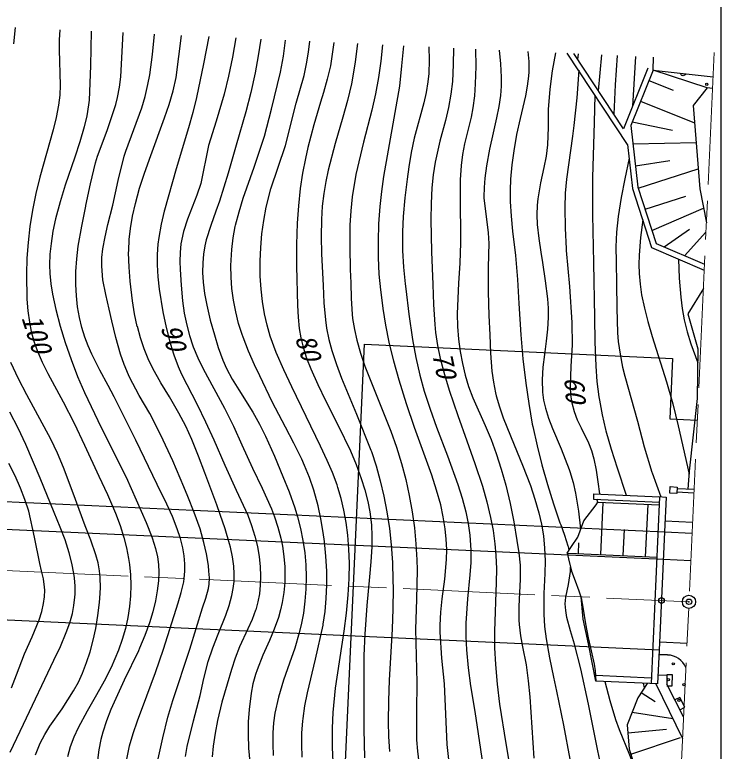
# Model space of a CAD drawing. Units: millimetres, scale not verified. Extents: x 40000 to 680000, y 20000 to 380000.
# Drawn here: x 514818 to 579000, y 263030 to 329936 of the extents above; entities that cross this region are included whole.
import ezdxf
from ezdxf.enums import TextEntityAlignment as Align

# ---------------------------------------------------------------- set-up
doc = ezdxf.new("R2010")
doc.units = ezdxf.units.MM
doc.header["$LTSCALE"] = 1000
doc.header["$PDMODE"] = 32
doc.header["$PDSIZE"] = 500
doc.linetypes.add('CHAIN', pattern=[18.5, 12, -1.5, 3.5, -1.5])
for name, color, linetype, lineweight in [('M-BGD', 7, 'Continuous', 25), ('M-BMK', 2, 'CHAIN', 13), ('M-BMK-ROW', 30, 'Continuous', 25), ('M-BMK-SRVR', 3, 'Continuous', 25), ('M-STR-STR1', 1, 'Continuous', 25), ('M-TTL-BAND', 7, 'Continuous', 25)]:
    doc.layers.add(name, color=color, linetype=linetype, lineweight=lineweight)
for name, color, linetype in [('M-BGD-HTXT', 7, 'Continuous'), ('M-OTRS1', 6, 'Continuous'), ('M-OTRS2', 6, 'Continuous')]:
    doc.layers.add(name, color=color, linetype=linetype)
doc.styles.add('ＭＳ ゴシック', font='')
doc.styles.get('ＭＳ ゴシック').set_extended_font_data('MS Gothic')

# ---------------------------------------------------------------- blocks, each defined once
blk = doc.blocks.new('BUHIN251')
at = {"color": 3, "linetype": 'Continuous', "lineweight": 25}
blk.add_circle((0, 0), 597, dxfattribs=at)

msp = doc.modelspace()

# ---------------------------------------------------------------- linework, layer by layer
at = {"layer": 'M-BGD'}
for p, q in [((570484, 318140), (564994, 326432)), ((570129, 319582), (565613, 326403)), ((565973, 325859), (566025, 326384)), ((567846, 323031), (568146, 326285)), ((571196, 326143), (570950, 321631)), ((572803, 324910), (572839, 326067)), ((572339, 325096), (570129, 319582)), ((572803, 324910), (570787, 319880)), ((572803, 324910), (578257, 324307)), ((577731, 323300), (572803, 324910)), ((572426, 323970), (574635, 323084)), ((577731, 323300), (576440, 321700)), ((578208, 323243), (577731, 323300)), ((571672, 322088), (576566, 320126)), ((576440, 321700), (577048, 314127)), ((570787, 319880), (571434, 314270)), ((570918, 320206), (574572, 319455)), ((570484, 318140), (570943, 314164)), ((570979, 318216), (576711, 318323)), ((571211, 316202), (574332, 316681)), ((571460, 314191), (576902, 315941)), ((570943, 314164), (572674, 308780)), ((571434, 314270), (573080, 309150)), ((577048, 314127), (577647, 311038)), ((572080, 312262), (575779, 313450)), ((572700, 310332), (577387, 312376)), ((573802, 308840), (576112, 310469)), ((575665, 308042), (577607, 310181)), ((573080, 309150), (577473, 307267)), ((572674, 308780), (577449, 306733)), ((577372, 305056), (575970, 302753)), ((575970, 302753), (576875, 299576)), ((576875, 299576), (576819, 295081)), ((576819, 295081), (576089, 288461)), ((576089, 288461), (575957, 286838)), ((567405, 286430), (567382, 285931)), ((567405, 286430), (573399, 286155)), ((574968, 286583), (576519, 286512)), ((576533, 286812), (574986, 286883)), ((567382, 285931), (573376, 285656)), ((567802, 285661), (567710, 285916)), ((571660, 286239), (571663, 286230)), ((573399, 286155), (572619, 269173)), ((573299, 286160), (573998, 286127)), ((573998, 286127), (573853, 282967)), ((566521, 283968), (567627, 285419)), ((567627, 285419), (567802, 285661)), ((567802, 285661), (573364, 285406)), ((568064, 280894), (568282, 285639)), ((572130, 280707), (572348, 285452)), ((565956, 282493), (566521, 283968)), ((573899, 283966), (576397, 283851)), ((570097, 280801), (570206, 283173)), ((565406, 281640), (565956, 282493)), ((573853, 282967), (576351, 282852)), ((566032, 280988), (566076, 281955)), ((565015, 281034), (565406, 281640)), ((565015, 281034), (565838, 280997)), ((565015, 281034), (565120, 280498)), ((565120, 280498), (565397, 279399)), ((565838, 280997), (573146, 280661)), ((573738, 280469), (576236, 280355)), ((565397, 279399), (565727, 278499)), ((565727, 278499), (566058, 277616)), ((566058, 277616), (566268, 276973)), ((566253, 277071), (566434, 275040)), ((566268, 276973), (566460, 275927)), ((566460, 275927), (566678, 274602)), ((566434, 275040), (566657, 273917)), ((566678, 274602), (566909, 273336)), ((566657, 273917), (566911, 272792)), ((566909, 273336), (567182, 272151)), ((573394, 272977), (575892, 272863)), ((566911, 272792), (567573, 269397)), ((567182, 272151), (567448, 270949)), ((573360, 272228), (573218, 269145)), ((574125, 271775), (573340, 271800)), ((567448, 270949), (567542, 270323)), ((567542, 270323), (567594, 269404)), ((567594, 269404), (567617, 269903)), ((572642, 269672), (567617, 269903)), ((574065, 269908), (573254, 269933)), ((573218, 269145), (567594, 269404)), ((572268, 269189), (571418, 267891)), ((571904, 269206), (572006, 268790)), ((573053, 269153), (575493, 264203)), ((575583, 266153), (574051, 269124)), ((571731, 268370), (572992, 267544)), ((571418, 267891), (570459, 265422)), ((570914, 266593), (574607, 266001)), ((570459, 265422), (570643, 263209)), ((570518, 264716), (574037, 265026)), ((570785, 262780), (575309, 264270)), ((570643, 263209), (571008, 262103))]:
    msp.add_line(p, q, dxfattribs=at)
for points in [[(514741, 327305), (514891, 328766)], [(518917, 328578), (518855, 327664), (518840, 326737), (518955, 323539), (518905, 322629), (518796, 321726), (518587, 320594), (518318, 319467), (517084, 315180), (516728, 313689), (516429, 312179), (516199, 310712), (516029, 309238), (515923, 307810), (515877, 306368), (515932, 304092), (516008, 303052), (516145, 302011), (516319, 301153), (516561, 300292), (516859, 299449), (517314, 298384), (517826, 297337), (519206, 294787), (520206, 292829), (521152, 290843), (522455, 288019), (523240, 286347), (523970, 284652), (524384, 283549), (524738, 282434), (524977, 281501), (525157, 280550), (525231, 279993), (525322, 279063), (525352, 278125), (525323, 277153), (525234, 276180), (525080, 275179), (524866, 274184), (524590, 273190), (524253, 272200), (523592, 270649), (522946, 269386), (522250, 268155), (521390, 266668), (520589, 265162), (520200, 264308), (519864, 263427), (519605, 262539)], [(521760, 328446), (521701, 325307), (521582, 322171), (521533, 321757), (521366, 320762), (521139, 319767), (520741, 318381), (520282, 317001), (519391, 314448), (518931, 312934), (518531, 311405), (518293, 310282), (518114, 309144), (518020, 308183), (517987, 307220), (518010, 306426), (518099, 305485), (518248, 304547), (518550, 303163), (518948, 301648), (519403, 300153), (519940, 298603), (520532, 297075), (521157, 295615), (522353, 293082), (523605, 290569), (524928, 287921), (525862, 285884), (526745, 283813), (526937, 283348), (527306, 282405), (527617, 281446), (527785, 280699), (527870, 280006), (527895, 279306), (527863, 278525), (527764, 277609), (527605, 276703), (527365, 275701), (527066, 274712), (526646, 273557), (526165, 272409), (526049, 272150), (524759, 269486), (523536, 266821), (523145, 265803), (522808, 264757), (522634, 264095), (522448, 263163), (522322, 262215)], [(525011, 262301), (525189, 263226), (525256, 263509), (525578, 264657), (525957, 265785), (526819, 268057), (527609, 270173), (528342, 272313), (529670, 276528), (529948, 277464), (530168, 278414), (530217, 278725), (530275, 279387), (530273, 280049), (530207, 280779), (530079, 281518), (529864, 282372), (529584, 283232), (529141, 284356), (528633, 285480), (527760, 287252), (525816, 291296), (523861, 295225), (523318, 296245), (522542, 297663), (521822, 299104), (521491, 299864), (521198, 300638), (520921, 301525), (520701, 302431), (520530, 303401), (520416, 304393), (520359, 305440), (520362, 306487), (520366, 306607), (520446, 307756), (520586, 308906), (520899, 310729), (521271, 312543), (521286, 312611), (521698, 314565), (522166, 316495), (522338, 317089), (523204, 319432), (524013, 321791), (524168, 322417), (524337, 323356), (524446, 324308), (524664, 328310)], [(527841, 262342), (528263, 264255), (528740, 266141), (529176, 267653), (530720, 272312), (531868, 276070), (532166, 276934), (532407, 277817), (532469, 278207), (532497, 278791), (532464, 279391), (532405, 279901), (532232, 280961), (532001, 282005), (531652, 283244), (531128, 284723), (530549, 286179), (530185, 287044), (529166, 289406), (528089, 291748), (527077, 293700), (526135, 295342), (525249, 297007), (525147, 297223), (524766, 298149), (524438, 299108), (524015, 300608), (523644, 302145), (523399, 303199), (523086, 304528), (522832, 305866), (522721, 307087), (522744, 307876), (522826, 308664), (523022, 309775), (523281, 310895), (523720, 312631), (524217, 314869), (524770, 317082), (524917, 317557), (526356, 321470), (526666, 322523), (526921, 323601), (527083, 324475), (527324, 326319), (527523, 328177)], [(530318, 262546), (530476, 263462), (531046, 265784), (531660, 268105), (531992, 269655), (532376, 271187), (532807, 272424), (533300, 273655), (533991, 275379), (534299, 276265), (534550, 277174), (534675, 277811), (534749, 278462), (534766, 279147), (534722, 279834), (534597, 280700), (534412, 281559), (534330, 281881), (533937, 283221), (533487, 284543), (533166, 285425), (532075, 288321), (531508, 289846), (530898, 291363), (530346, 292561), (529735, 293742), (528873, 295235), (528099, 296505), (527361, 297805), (526942, 298679), (526576, 299579), (526239, 300577), (525957, 301602), (525952, 301622), (525708, 302775), (525524, 303940), (525319, 305723), (525213, 307010), (525167, 308294), (525169, 308513), (525222, 309518), (525335, 310518), (525529, 311651), (525784, 312787), (526165, 314166), (526607, 315541), (527185, 317154), (528433, 320566), (528847, 321779), (529203, 323008), (529468, 324227), (529979, 328063)], [(532445, 327948), (531968, 325484), (531338, 322419), (530990, 321043), (530600, 319667), (529485, 315933), (528427, 312176), (528407, 312098), (528125, 310909), (527900, 309699), (527820, 309085), (527755, 308163), (527750, 307227), (527811, 306129), (527933, 305021), (528278, 302961), (528580, 301531), (528942, 300112), (529273, 299034), (529664, 297969), (529957, 297283), (531379, 294533), (532161, 292946), (532892, 291326), (533893, 289025), (534941, 286738), (535987, 284469), (536336, 283533), (536635, 282558), (536858, 281634), (537024, 280687), (537119, 279808), (537153, 278930), (537127, 278120), (537041, 277321), (536904, 276594), (536706, 275875), (536697, 275847), (536378, 274990), (536001, 274152), (535228, 272509), (534834, 271497), (534494, 270456), (534107, 269118), (533645, 267484), (533239, 265827), (533012, 264669), (532845, 263508), (532763, 262539)], [(534915, 327833), (534611, 326093), (534248, 324355), (533832, 322709), (533358, 321077), (533103, 320266), (532434, 318065), (531709, 314610), (531357, 313532), (530948, 312470), (530517, 311363), (530147, 310245), (529903, 309124), (529835, 308333), (529827, 307531), (529851, 306795), (529925, 305373), (530058, 303955), (530219, 302840), (530439, 301731), (530685, 300786), (530988, 299862), (531025, 299759), (531446, 298760), (531923, 297784), (533885, 294211), (534699, 292548), (535457, 290863), (536425, 288733), (537303, 286916), (538130, 285066), (538412, 284339), (538725, 283372), (538984, 282378), (539131, 281663), (539269, 280733), (539347, 279796), (539340, 278357), (539262, 277458), (539122, 276557), (538969, 275863), (538773, 275171), (538388, 274119), (537947, 273088), (537362, 271771), (536830, 270426), (536690, 269999), (536460, 269162), (536287, 268299), (536106, 266818), (536029, 265694), (536013, 264559), (536058, 263304), (536164, 262050)], [(537172, 327728), (536934, 326188), (536653, 324646), (536260, 322881), (535805, 321118), (534945, 318077), (534209, 315541), (533411, 313006), (533091, 312086), (532624, 310792), (532213, 309477), (532087, 308946), (531963, 308186), (531898, 307407), (531889, 306532), (531941, 305651), (532070, 304607), (532260, 303563), (532582, 302197), (532958, 300851), (533312, 299694), (533718, 298569), (534057, 297798), (534582, 296823), (535166, 295868), (536445, 293846), (537052, 292757), (537606, 291641), (538408, 289833), (539169, 287999), (539745, 286582), (540267, 285136), (540511, 284336), (540784, 283265), (541000, 282167), (541156, 281066), (541253, 279957), (541289, 278854), (541265, 277749), (541182, 276669), (541038, 275585), (540869, 274680), (540656, 273786), (540248, 272404), (539780, 271033), (539247, 269500), (538771, 267947), (538449, 266495), (538326, 265606), (538262, 264698), (538255, 263674), (538307, 262648)], [(540924, 262508), (540884, 263651), (540906, 264712), (540988, 265778), (541014, 266007), (541177, 267169), (541402, 268333), (542147, 271396), (542836, 274480), (542851, 274569), (543016, 275730), (543121, 276897), (543170, 278139), (543159, 279394), (543085, 280739), (542951, 282089), (542840, 282916), (542638, 284129), (542376, 285340), (541982, 286755), (541592, 287888), (541146, 288998), (540898, 289554), (540175, 291022), (539407, 292480), (538214, 294785), (537069, 297127), (536602, 298124), (536050, 299373), (535554, 300647), (535471, 300883), (535156, 301900), (534894, 302946), (534694, 303997), (534553, 305057), (534474, 306104), (534456, 307151), (534535, 308614), (534663, 309658), (534851, 310689), (534881, 310826), (535192, 312046), (535563, 313259), (536553, 316082), (537499, 318917), (538137, 321370), (538963, 324731), (539222, 326171), (539424, 327623)], [(543741, 262035), (543681, 263414), (543676, 263714), (543673, 265123), (543731, 266540), (543944, 268757), (544735, 273944), (544952, 275582), (545112, 277245), (545193, 278680), (545214, 280113), (545175, 281389), (545076, 282656), (544930, 283801), (544722, 284942), (544474, 285980), (544168, 287001), (544095, 287218), (543670, 288344), (543188, 289452), (542580, 290736), (539995, 296131), (539256, 297676), (538568, 299252), (538027, 300736), (537738, 301744), (537504, 302778), (537319, 303876), (537191, 304995), (537119, 306180), (537106, 307368), (537110, 307559), (537162, 308805), (537274, 310045), (537441, 311247), (537670, 312446), (538095, 314112), (539400, 318051), (540377, 321891), (541108, 324409), (541334, 325461), (541502, 326536), (541618, 327521)], [(543790, 327420), (543664, 326357), (543492, 325304), (543213, 324090), (542872, 322878), (542607, 321997), (541999, 319945), (541447, 317871), (541223, 316889), (540960, 315530), (540757, 314159), (540590, 312591), (540483, 311014), (540419, 309058), (540415, 307096), (540506, 303522), (540552, 302469), (540653, 301429), (540806, 300571), (541017, 299727), (541333, 298744), (541710, 297764), (542349, 296333), (543052, 294904), (544205, 292622), (545304, 290317), (545829, 289079), (546298, 287822), (546626, 286780), (546895, 285728), (547075, 284791), (547197, 283835), (547219, 283579), (547270, 282601), (547260, 281604), (547178, 280239), (547051, 278864), (546806, 276270), (546610, 273673), (546538, 271730), (546527, 269773), (546538, 267652), (546535, 265048), (546592, 262448)], [(545960, 327319), (545746, 325655), (545473, 324001), (545405, 323658), (545051, 322138), (544636, 320619), (543937, 318229), (543297, 315824), (543071, 314774), (542890, 313708), (542756, 312535), (542681, 311344), (542655, 309786), (542689, 308221), (542832, 305325), (542907, 303771), (543043, 302221), (543150, 301475), (543359, 300445), (543629, 299421), (544033, 298163), (544499, 296909), (545866, 293653), (547179, 290368), (547219, 290255), (547649, 288945), (548023, 287610), (548354, 286201), (548626, 284781), (548850, 283281), (549015, 281773), (549127, 280180), (549179, 278576), (549184, 277814), (549174, 275968), (549104, 274122), (548841, 269476), (548764, 267601), (548747, 265719), (548785, 264361), (548876, 262997)], [(548233, 327213), (548078, 325714), (547872, 324222), (547591, 322739), (547251, 321266), (546497, 318352), (545802, 315425), (545462, 313385), (545337, 312110), (545271, 310817), (545256, 308807), (545301, 306780), (545335, 305585), (545368, 304149), (545461, 302726), (545506, 302332), (545669, 301345), (545891, 300371), (546231, 299188), (546630, 298017), (548989, 292099), (549497, 290648), (549948, 289181), (550334, 287721), (550661, 286249), (550925, 284787), (551129, 283319), (551269, 281875), (551350, 280417), (551369, 279518), (551324, 276822), (551236, 274122), (551347, 269270), (551303, 266660), (551320, 264061), (551393, 263039), (551526, 262016)], [(554278, 262016), (554091, 263630), (553848, 269150), (553622, 271493), (553456, 273834), (553453, 274472), (553520, 275670), (553649, 276879), (553875, 278664), (554038, 280440), (554061, 281347), (554023, 282300), (553925, 283249), (553748, 284329), (553511, 285406), (553141, 286757), (552709, 288104), (551126, 292437), (550395, 294591), (549725, 296751), (549252, 298467), (548835, 300202), (548529, 301723), (548281, 303255), (548245, 303521), (548061, 304937), (547935, 306372), (547865, 307873), (547856, 309379), (547907, 310955), (548018, 312530), (548160, 313879), (548343, 315232), (549789, 323446), (549997, 325280), (550156, 327123)], [(552436, 327017), (552461, 325801), (552424, 324594), (552351, 323832), (552189, 322873), (551967, 321922), (551098, 318732), (550827, 317431), (550615, 316120), (550464, 315000), (550258, 313311), (550110, 311605), (550046, 310207), (550042, 308809), (550049, 308529), (550138, 307013), (550287, 305490), (550339, 305042), (550622, 302727), (550964, 300422), (551261, 298800), (551617, 297187), (552003, 295732), (552541, 294095), (553138, 292470), (554141, 289872), (555079, 287274), (555467, 286023), (555794, 284766), (556007, 283724), (556162, 282666), (556258, 281287), (556245, 280182), (556171, 279070), (555947, 276873), (555781, 274659), (555784, 273451), (555848, 272245), (556010, 270613), (556231, 268985), (556599, 266637), (557426, 261168)], [(554677, 326913), (554653, 325400), (554570, 323885), (554436, 322729), (554215, 321522), (553934, 320324), (553448, 318440), (553021, 316550), (552838, 315390), (552715, 314223), (552633, 312791), (552611, 311350), (552686, 308395), (552808, 305435), (552857, 303620), (552965, 301808), (553046, 301068), (553233, 299881), (553479, 298705), (553850, 297269), (554281, 295843), (555066, 293539), (555892, 291237), (556622, 289183), (557296, 287107), (557696, 285695), (558036, 284276), (558266, 283074), (558436, 281865), (558526, 280837), (558575, 279599), (558564, 278353), (558394, 273927), (558411, 272428), (558488, 270922), (558648, 269122), (558869, 267316), (559427, 263742), (560043, 260174)], [(556681, 326819), (556699, 325239), (556657, 323668), (556572, 322565), (556427, 321471), (556268, 320641), (555664, 318207), (555489, 317228), (555373, 316241), (555294, 314928), (555273, 313596), (555311, 309203), (555247, 307376), (555137, 305552), (555022, 302751), (555048, 301607), (555136, 300452), (555279, 299343), (555483, 298243), (555734, 297206), (556045, 296178), (556430, 295135), (557561, 292609), (558089, 291354), (558561, 290078), (559018, 288658), (559420, 287209), (559814, 285550), (560149, 283877), (560435, 282186), (560608, 281061), (560720, 279931), (560727, 279812), (560733, 278632), (560678, 277449), (560616, 276188), (560614, 274931), (560636, 274534), (560757, 273529), (560938, 272527), (561262, 270877), (561469, 269424), (561616, 267964), (561973, 262414)], [(558823, 326719), (558947, 325488), (559011, 324261), (559004, 323437), (558947, 322606), (558800, 321592), (558593, 320583), (558269, 319204), (557941, 317718), (557670, 316216), (557524, 315077), (557450, 314233), (557437, 313388), (557441, 313289), (557833, 310137), (557881, 309153), (557868, 308155), (557822, 306916), (557830, 304771), (557899, 302616), (557974, 300845), (558042, 299207), (558170, 297567), (558304, 296568), (558497, 295584), (558562, 295314), (558848, 294312), (559196, 293316), (560192, 290867), (560956, 289030), (561663, 287174), (562073, 285940), (562423, 284696), (562661, 283647), (562838, 282590), (562951, 281475), (562990, 280334), (562969, 279185), (562894, 277370), (562878, 275548), (562880, 275478), (562957, 274364), (563095, 273245), (563397, 271511), (563762, 269773), (564036, 268497), (564663, 265411), (565230, 262317)], [(561443, 326597), (561507, 325682), (561511, 324760), (561487, 324346), (561379, 323452), (561211, 322562), (560726, 320520), (560406, 319052), (560145, 317576), (559977, 316293), (559868, 315008), (559830, 313992), (559837, 312965), (559910, 311623), (560044, 310272), (560293, 308065), (560475, 305882), (560609, 303697), (560798, 300858), (560987, 298665), (561236, 296479), (561505, 294618), (561835, 292757), (561881, 292521), (562261, 290774), (562700, 289039), (563211, 287263), (563751, 285517), (564348, 283788), (564414, 283609), (564771, 282654), (565069, 281682), (565081, 281634), (565161, 281261)], [(563941, 326481), (563651, 324832), (563421, 323179), (563287, 321328), (563280, 319716), (563223, 318109), (563088, 317089), (562890, 316065), (562589, 314651), (562347, 313226), (562290, 312644), (562260, 311763), (562291, 310878), (562413, 309622), (562598, 308354), (562753, 307416), (563016, 305775), (563219, 304136), (563273, 303282), (563277, 302428), (563219, 301358), (563101, 300286), (562941, 299071), (562802, 297927), (562723, 296775), (562758, 295639), (562862, 294920), (563027, 294201), (563316, 293274), (563668, 292345), (564461, 290489), (565197, 288613), (565257, 288432), (565534, 287459), (565755, 286464), (566019, 284855), (566226, 283224), (566228, 283204)], [(569261, 320894), (569388, 323555), (569561, 326219)], [(566059, 324903), (565867, 322390), (565614, 319883), (565486, 318902), (564928, 315013), (564833, 313721), (564797, 312424), (564825, 310553), (564914, 308672), (564922, 308522), (565210, 305257), (565439, 301971), (565448, 299933), (565329, 298019), (565270, 296125), (565315, 295393), (565419, 294675), (565625, 293892), (565923, 293151), (566281, 292424), (566947, 291060), (567214, 290340), (567426, 289594), (567638, 288566), (567795, 287511), (567926, 286406)], [(575779, 324581), (575752, 324526), (575717, 324481), (575664, 324432), (575606, 324408), (575546, 324397), (575469, 324406), (575412, 324430), (575361, 324465), (575318, 324525), (575294, 324577), (575282, 324636)], [(567512, 322629), (567458, 320136), (567310, 315142), (567292, 311747), (567386, 307410), (567475, 302420), (567506, 300211), (567593, 298003), (567711, 296608), (567889, 295219), (567934, 294932), (568183, 293599), (568493, 292268), (568523, 292152), (568999, 290462), (569531, 288778), (570356, 286295)], [(570625, 316919), (570243, 315044), (569903, 313325), (569622, 311597), (569480, 310189), (569436, 308844), (569451, 307486), (569497, 305493), (569502, 303267), (569568, 301051), (569637, 300266), (569804, 299101), (570032, 297935), (570226, 297097), (571376, 293003), (572007, 290680), (572697, 288376), (572719, 288310), (573518, 286150)], [(571864, 311300), (571674, 309693), (571546, 308087), (571523, 307261), (571542, 306437), (571624, 305457), (571767, 304481), (572014, 303275), (572323, 302068), (572720, 300717), (574035, 296578), (574594, 294590), (575096, 292583), (576069, 288214)], [(575123, 307730), (575189, 305999), (575316, 304270), (575446, 303242), (575635, 302215), (575910, 301126), (576245, 300050), (576859, 298310)], [(516712, 262716), (517137, 263762), (517552, 264550), (518018, 265307), (519114, 266895), (520170, 268508), (520597, 269302), (520973, 270129), (521342, 271091), (521662, 272073), (521953, 273122), (522188, 274195), (522381, 275370), (522515, 276557), (522546, 276948), (522595, 277874), (522584, 278804), (522525, 279427), (522386, 280158), (522186, 280888), (521723, 282192), (521207, 283494), (520117, 286483), (519261, 288812), (518705, 290101), (518090, 291374), (515919, 295412), (515167, 296860), (514466, 298341)], [(514412, 262939), (515629, 265485), (518367, 271319), (518962, 272560), (519504, 273831), (519809, 274686), (520053, 275551), (520201, 276280), (520291, 277028), (520306, 277286), (520304, 278031), (520243, 278777), (520186, 279193), (520008, 280127), (519772, 281046), (519394, 282227), (518954, 283402), (518410, 284731), (517141, 287834), (515822, 290902), (515120, 292381), (514361, 293839)], [(514525, 268781), (514984, 269976), (515711, 271871), (516407, 273420), (517044, 274983), (517275, 275712), (517445, 276444), (517526, 277044), (517548, 277656), (517534, 277948), (517427, 278680), (517256, 279424), (517090, 280092), (516608, 282475), (516084, 284833), (515745, 285886), (515349, 286920), (514845, 288054), (514285, 289167)], [(572403, 246374), (571381, 249383), (570415, 252411), (570386, 252506), (569725, 254825), (569121, 257160), (568430, 260112), (567800, 263071), (567586, 264125), (566949, 267320), (566250, 270517), (565667, 272766), (565291, 273974), (564973, 275192), (564873, 275810), (564834, 276428), (564868, 277024), (565112, 278186), (565309, 279370), (565308, 279751)], [(574049, 268985), (574549, 268976), (574567, 269976), (574067, 269985)], [(568437, 269365), (568891, 267641), (569404, 265928), (569730, 265005), (570663, 262709), (571086, 261584), (572182, 258749), (573338, 255927), (574939, 252141)], [(575247, 266806), (575691, 267035), (575233, 267924), (574788, 267695)]]:
    msp.add_lwpolyline(points, dxfattribs=at)
msp.add_lwpolyline([(574335, 286472), (574371, 287066), (574995, 287028), (574959, 286434)], close=True, dxfattribs=at)
for centre in [(577683, 323616), (574642, 270971), (574185, 269542), (575614, 269086), (575157, 267657)]:
    msp.add_circle(centre, 99.5, dxfattribs=at)
for centre, radius, start, end in [((574065, 269895), 1880, 23.44462, 88.16839), ((592931, 269183), 18880, 177.80126, 180.18008)]:
    msp.add_arc(centre, radius, start, end, dxfattribs=at)
at = {"layer": 'M-BMK'}
msp.add_line((578358, 326511), (574009, 231911), dxfattribs=at)
msp.add_lwpolyline([(345004, 287232), (376275, 285794), (476169, 281201), (576064, 276608)], dxfattribs=at)
at = {"layer": 'M-BMK-ROW'}
for p, q in [((544668, 258044), (546597, 299999)), ((546597, 299999), (574566, 298712)), ((574566, 298712), (574313, 293218)), ((574313, 293218), (576822, 293103))]:
    msp.add_line(p, q, dxfattribs=at)
at = {"layer": 'M-OTRS1'}
msp.add_point((576064, 276608), dxfattribs=at)
at = {"layer": 'M-OTRS2'}
msp.add_point((573568, 276726), dxfattribs=at)
at = {"layer": 'M-STR-STR1'}
for p, q in [((385053, 291647), (573853, 282966)), ((384938, 289149), (573738, 280469)), ((573853, 282966), (573360, 272228))]:
    msp.add_line(p, q, dxfattribs=at)
msp.add_lwpolyline([(573360, 272228), (475963, 276706), (384559, 280909)], dxfattribs=at)
at = {"layer": 'M-TTL-BAND'}
msp.add_line((579000, 20000), (579000, 370000), dxfattribs=at)

# ---------------------------------------------------------------- block references
at = {"layer": 'M-BMK-SRVR', "rotation": 82.51266}
msp.add_blockref('BUHIN251', (576064, 276608), dxfattribs=at)

# ---------------------------------------------------------------- texts
at = {"layer": 'M-BGD-HTXT', "style": 'ＭＳ ゴシック', "oblique": 15, "width": 0.95}
for s, rotation, p in [('100', 287.631, (514894, 302235)), ('90', 285.514, (527545, 301404)), ('80', 287.547, (539737, 300437)), ('70', 281.73, (552193, 299014)), ('60', 274.818, (564176, 296946))]:
    msp.add_text(s, height=1833, rotation=rotation, dxfattribs=at).set_placement(p, align=Align.BOTTOM_LEFT)

doc.saveas('drawing.dxf')
